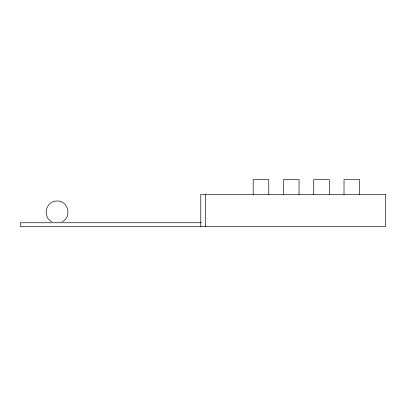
<?xml version="1.0" encoding="UTF-8"?>
<svg xmlns="http://www.w3.org/2000/svg" width="406" height="406" viewBox="0 0 406 406"><rect width="100%" height="100%" fill="white"/><g stroke="black" fill="none" stroke-linecap="round" stroke-linejoin="round"><path stroke-width="0.61" d="M62.24 221.686C72.253 217.053 68.076 200.376 57.063 201.011C46.051 200.376 41.874 217.053 51.882 221.686M201.259 222.752L20.3 222.752L20.3 226.441L385.7 226.441L385.7 194.393L200.782 194.393L200.782 226.441M359.584 194.601L359.584 179.559L344.014 179.559L344.014 194.601M329.312 194.601L329.312 179.559L313.742 179.559L313.742 194.601M299.039 194.601L299.039 179.559L283.469 179.559L283.469 194.601M268.762 194.601L268.762 179.559L253.192 179.559L253.192 194.601M205.69 194.393L205.69 226.441"/></g></svg>
